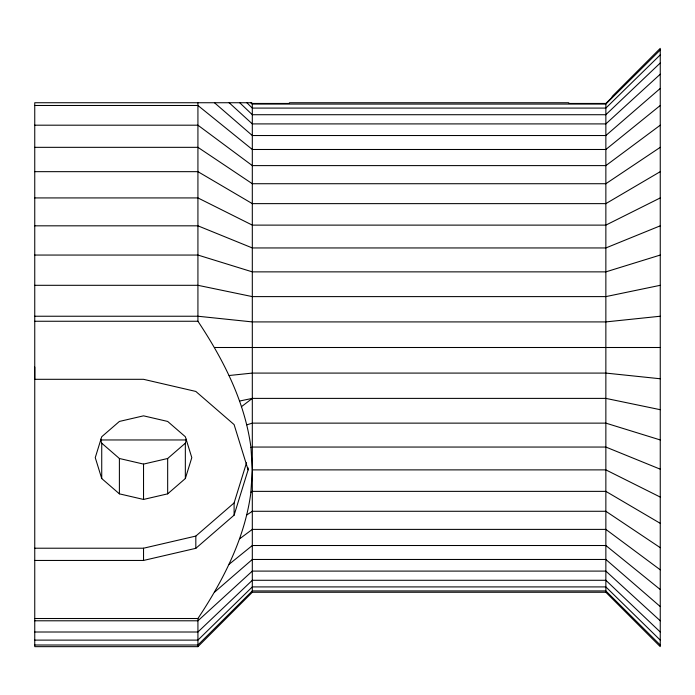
<?xml version="1.0" encoding="UTF-8"?>
<svg xmlns="http://www.w3.org/2000/svg" width="695" height="695" viewBox="0 0 695 695"><rect width="100%" height="100%" fill="white"/><g stroke="black" fill="none" stroke-linecap="round" stroke-linejoin="round"><path stroke-width="1.04" d="M34.75 560.448L34.75 102.738L251.599 102.738L252.311 103.451L252.311 592.262L197.927 646.654L34.75 646.654L34.75 560.448L143.535 560.448L195.825 548.32L234.102 515.169L248.115 469.881L248.115 467.839M34.75 367.073L34.75 379.305L143.535 379.314L195.825 391.441L234.102 424.593L248.115 469.881M143.535 560.448L143.535 548.216L195.825 536.08L234.102 502.928L246.525 462.792M195.825 548.32L195.825 536.08M234.102 515.169L234.102 502.928M197.927 646.654L197.927 618.507C223.13 580.499 244.753 538.634 250.834 492.903L252.311 469.881L250.965 447.597C244.944 401.606 223.295 359.463 197.927 321.255L197.927 102.738M185.339 478.542L191.803 457.64L185.339 436.738L167.669 421.439L143.535 415.836L119.392 421.439L101.731 436.738L95.258 457.64L101.731 478.542L119.392 493.85L143.535 499.444L167.669 493.85L185.339 478.542L185.339 443.193L186.573 439.205M605.858 103.451L612.434 96.883L612.173 96.431L660.25 48.346L660.25 646.654L605.858 592.262L605.858 103.451L569.118 103.451L568.71 102.738L289.467 102.738L289.051 103.451L252.311 103.451M660.25 49.988L605.858 104.076L252.311 104.076L250.965 102.738L252.311 104.076M660.25 54.888L605.858 108.09L252.311 108.09L246.847 102.738M660.25 62.993L605.858 114.718L252.311 114.718L239.714 102.738M660.25 74.209L605.858 123.901L252.311 123.901L229.15 102.738M100.497 439.205L101.731 443.193L119.392 458.492L143.535 464.095L167.669 458.492L185.339 443.193M660.25 88.43L605.858 135.534L252.311 135.534L214.451 102.738M214.451 592.262L252.311 559.466L605.858 559.466L660.25 606.57M660.25 105.484L605.858 149.486L252.311 149.486L197.927 105.484L34.75 105.484M229.15 564.253L252.311 545.514L605.858 545.514L660.25 589.516M241.426 406.705L252.311 398.391L605.858 398.391L660.25 409.694M660.25 125.187L605.858 165.61L252.311 165.61L197.927 125.187L34.75 125.187M239.714 538.755L252.311 529.39L605.858 529.39L660.25 569.813M660.25 147.331L605.858 183.723L252.311 183.723L197.927 147.331L34.75 147.331M246.847 514.934L252.311 511.277L605.858 511.277L660.25 547.669M660.25 171.665L605.858 203.635L252.311 203.635L197.927 171.665L34.75 171.665M250.965 492.156L252.311 491.365L605.858 491.365L660.25 523.335M660.25 197.927L605.858 225.119L252.311 225.119L197.927 197.927L34.75 197.927M660.25 225.823L605.858 247.95L252.311 247.95L197.927 225.823L34.75 225.823M250.965 447.597L252.311 447.05L605.858 447.05L660.25 469.177M660.25 255.056L605.858 271.867L252.311 271.867L197.927 255.056L34.75 255.056M246.847 424.827L252.311 423.133L605.858 423.133L660.25 439.944M660.25 285.306L605.858 296.609L252.311 296.609L197.927 285.306L34.75 285.306M239.714 401.006L252.311 398.391M660.25 316.234L605.858 321.915L252.311 321.915L197.927 316.234L34.75 316.234M229.15 375.509L252.311 373.085L605.858 373.085L660.25 378.766M34.75 321.255L197.927 321.255M214.451 347.5L660.25 347.5M100.879 439.961L186.512 439.961M252.311 469.881L605.858 469.881L660.25 497.073M34.75 548.216L143.535 548.216M252.311 592.262L605.858 592.262M34.75 618.507L197.927 618.507M34.75 620.791L197.927 620.791L252.311 571.099L605.858 571.099L660.25 620.791M34.75 632.007L197.927 632.007L252.311 580.282L605.858 580.282L660.25 632.007M34.75 640.112L197.927 640.112L252.311 586.91L605.858 586.91L660.25 640.112M34.75 645.012L197.927 645.012L252.311 590.924L605.858 590.924L660.25 645.012M167.669 458.492L167.669 493.85M143.535 464.095L143.535 499.444M119.392 458.492L119.392 493.85M101.731 443.193L101.731 478.542"/></g></svg>
